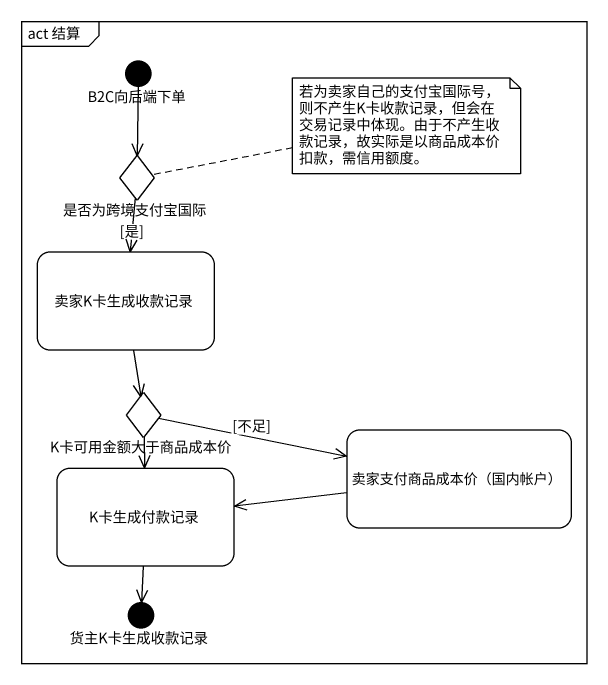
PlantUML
@startuml
mainframe act 结算
hide empty description
state B2C向后端下单 <<start>>
state 是否为跨境支付宝国际 <<choice>>
state 卖家K卡生成收款记录
state K卡可用金额大于商品成本价 <<choice>>
state "卖家支付商品成本价（国内帐户）" as 卖家支付商品成本价_国内帐户
state K卡生成付款记录
state 货主K卡生成收款记录 <<start>>
B2C向后端下单 --> 是否为跨境支付宝国际
是否为跨境支付宝国际 --> 卖家K卡生成收款记录 : [是]
卖家K卡生成收款记录 --> K卡可用金额大于商品成本价
K卡可用金额大于商品成本价 -right-> 卖家支付商品成本价_国内帐户 : [不足]
K卡可用金额大于商品成本价 --> K卡生成付款记录
卖家支付商品成本价_国内帐户 -left-> K卡生成付款记录
K卡生成付款记录 --> 货主K卡生成收款记录
note right of 是否为跨境支付宝国际 : 若为卖家自己的支付宝国际号，则不产生K卡收款记录，但会在交易记录中体现。由于不产生收款记录，故实际是以商品成本价扣款，需信用额度。
@enduml
